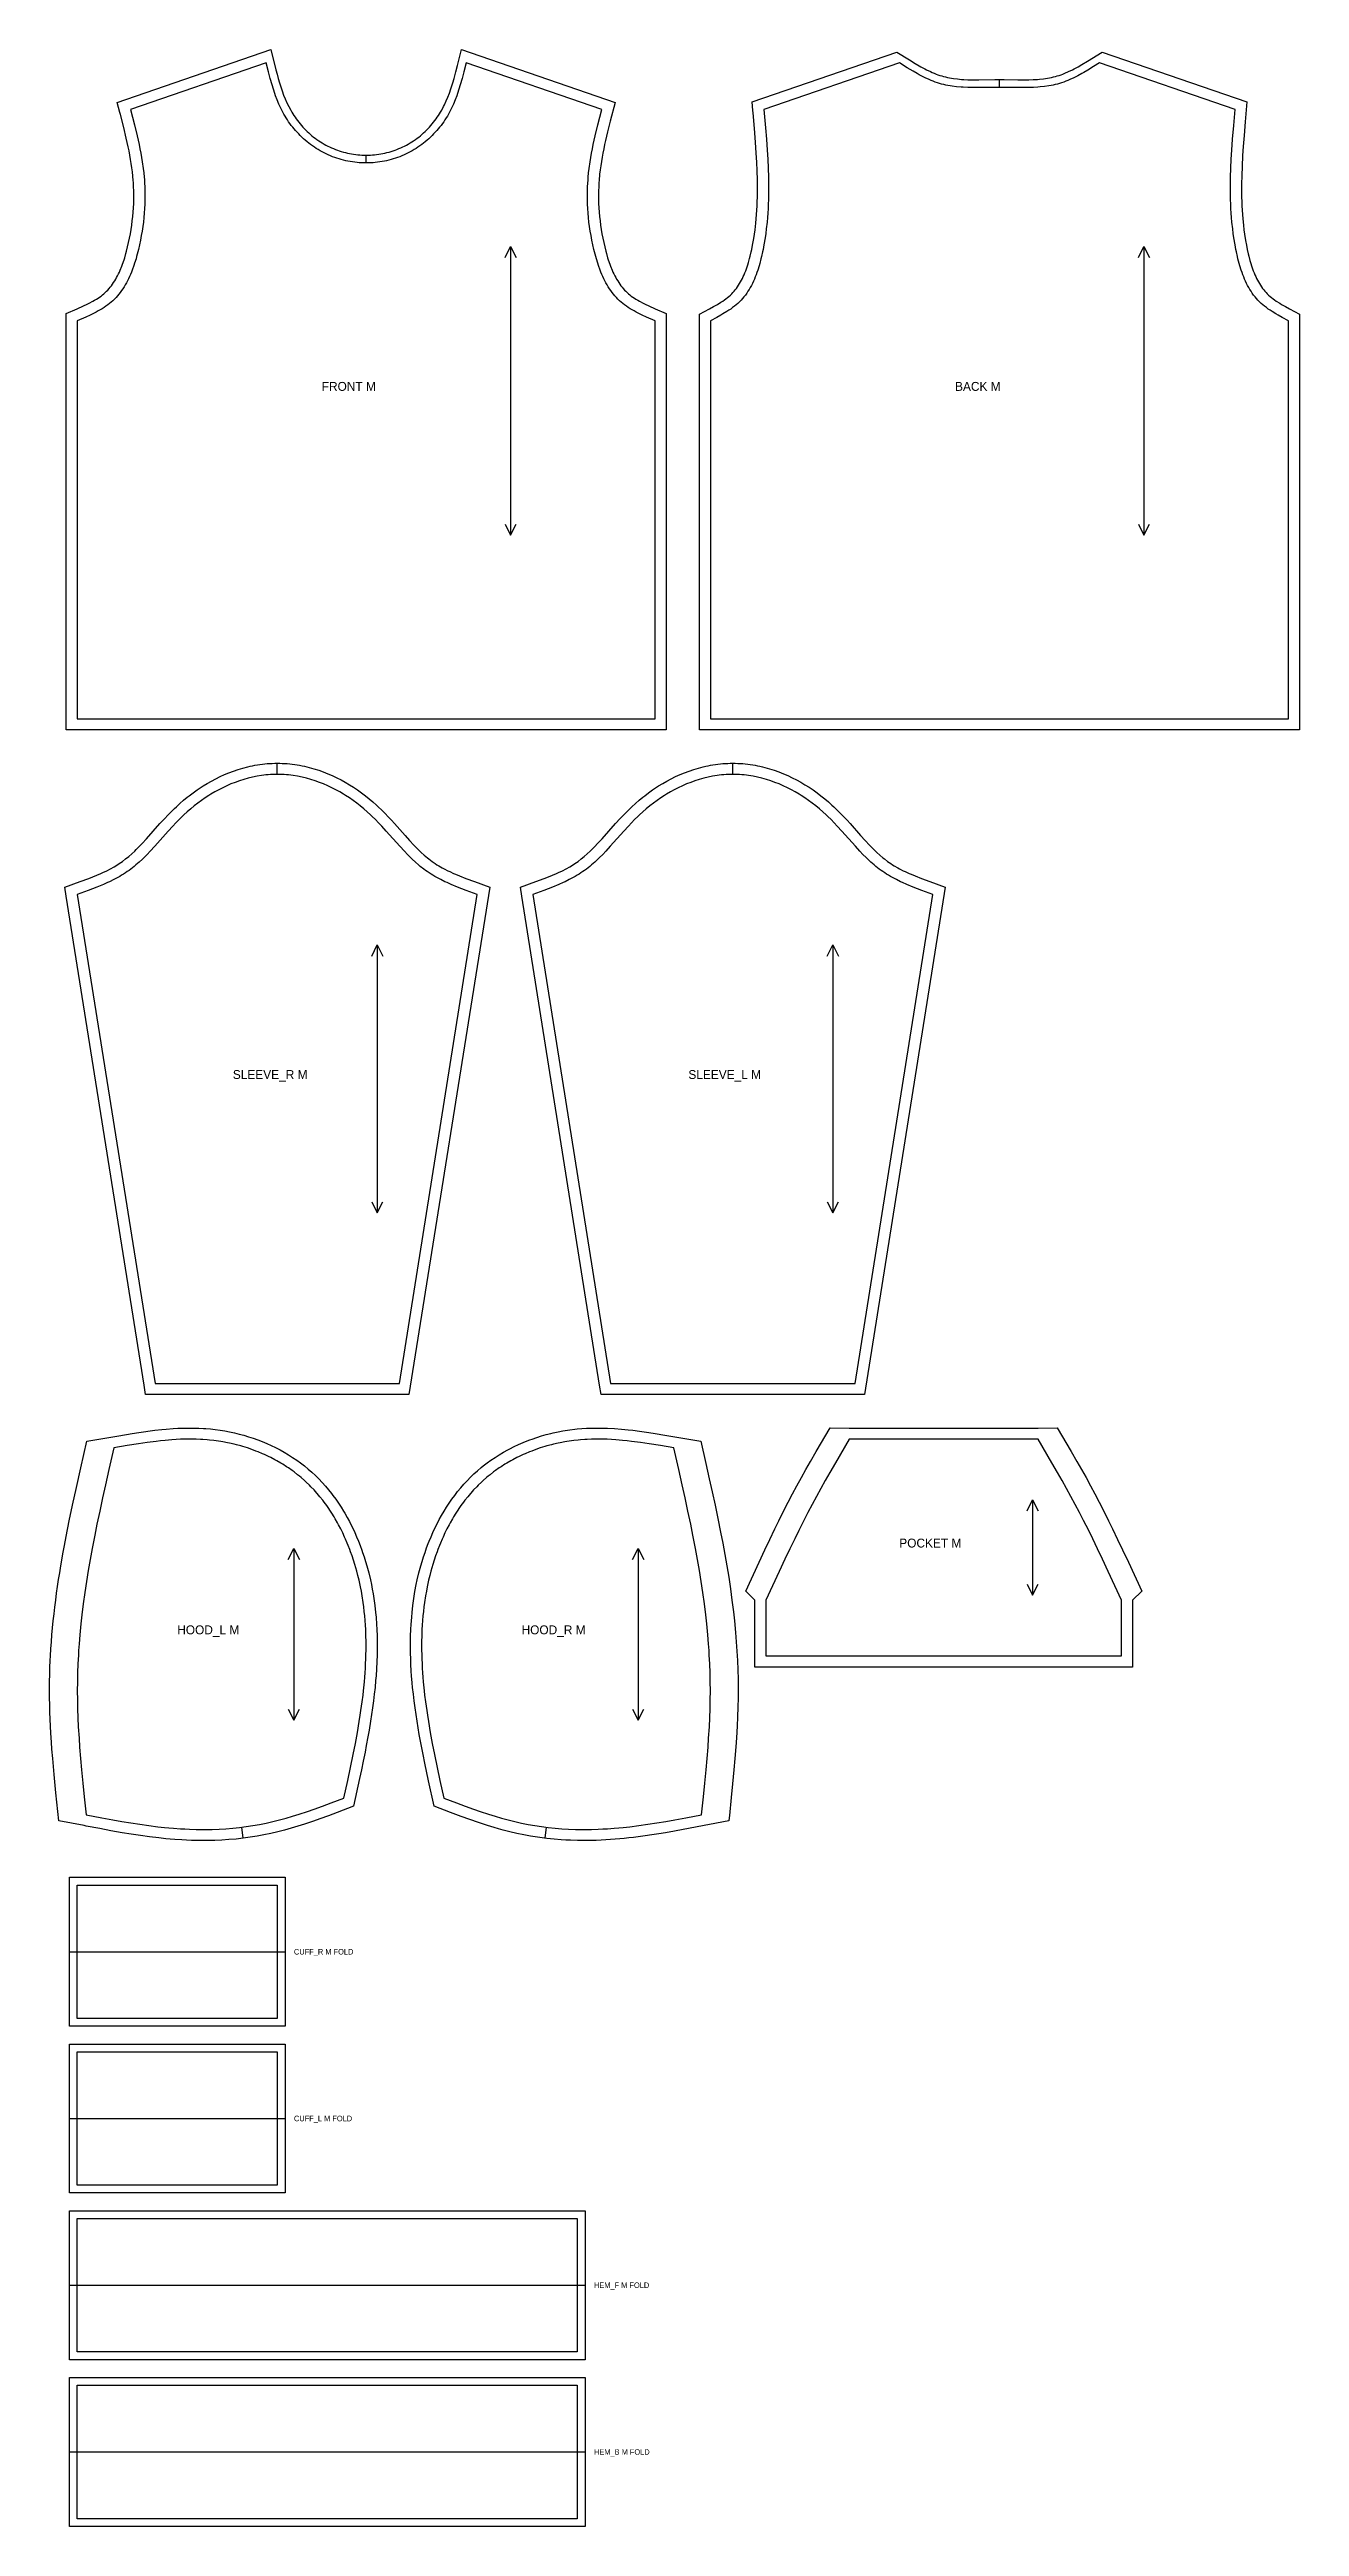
# Model space of a CAD drawing. Extents: x 10 to 1135, y 28 to 2256.
import ezdxf

# ---------------------------------------------------------------- set-up
doc = ezdxf.new("R2010")
doc.units = 0
for name, color, linetype in [('CUT', 7, 'CONTINUOUS'), ('FOLD', 6, 'CONTINUOUS'), ('GRAIN', 3, 'CONTINUOUS'), ('NOTCH', 1, 'CONTINUOUS'), ('SEW', 5, 'CONTINUOUS'), ('TEXT', 2, 'CONTINUOUS')]:
    doc.layers.add(name, color=color, linetype=linetype)

msp = doc.modelspace()

# ---------------------------------------------------------------- linework, layer by layer
at = {"layer": 'CUT'}
for points in [[(73.315, 2199.621), (71.015, 2208.563), (209.189, 2256.131), (213.806, 2237.892), (214.839, 2233.98), (215.904, 2230.111), (217.015, 2226.293), (218.184, 2222.533), (219.422, 2218.836), (220.74, 2215.21), (222.151, 2211.659), (223.665, 2208.19), (225.294, 2204.807), (227.048, 2201.515), (227.976, 2199.904), (228.94, 2198.316), (229.94, 2196.753), (230.981, 2195.21), (232.06, 2193.687), (233.177, 2192.186), (234.332, 2190.708), (235.523, 2189.254), (236.75, 2187.826), (238.01, 2186.423), (239.305, 2185.049), (240.631, 2183.704), (241.99, 2182.388), (243.378, 2181.104), (244.796, 2179.852), (246.243, 2178.634), (247.717, 2177.45), (249.217, 2176.302), (250.743, 2175.19), (252.293, 2174.117), (253.866, 2173.082), (255.462, 2172.087), (257.079, 2171.133), (258.717, 2170.221), (260.372, 2169.352), (262.07, 2168.516), (263.786, 2167.725), (265.522, 2166.977), (267.276, 2166.272), (269.048, 2165.613), (270.835, 2164.997), (272.638, 2164.426), (274.454, 2163.9), (276.282, 2163.418), (278.123, 2162.982), (279.973, 2162.591), (281.832, 2162.246), (283.699, 2161.946), (285.573, 2161.692), (287.452, 2161.484), (289.336, 2161.322), (291.222, 2161.206), (293.111, 2161.136), (295, 2161.113), (296.889, 2161.136), (298.778, 2161.206), (300.664, 2161.322), (302.548, 2161.484), (304.427, 2161.692), (306.301, 2161.946), (308.168, 2162.246), (310.027, 2162.591), (311.877, 2162.982), (313.718, 2163.418), (315.546, 2163.9), (317.362, 2164.426), (319.165, 2164.997), (320.952, 2165.613), (322.724, 2166.272), (324.478, 2166.977), (326.214, 2167.725), (327.93, 2168.516), (329.628, 2169.352), (331.283, 2170.221), (332.921, 2171.133), (334.538, 2172.087), (336.134, 2173.082), (337.707, 2174.117), (339.257, 2175.19), (340.783, 2176.302), (342.283, 2177.45), (343.757, 2178.634), (345.204, 2179.852), (346.622, 2181.104), (348.01, 2182.388), (349.369, 2183.704), (350.695, 2185.049), (351.99, 2186.423), (353.25, 2187.826), (354.477, 2189.254), (355.668, 2190.708), (356.823, 2192.186), (357.94, 2193.687), (359.019, 2195.21), (360.06, 2196.753), (361.06, 2198.316), (362.024, 2199.904), (362.952, 2201.515), (364.706, 2204.807), (365.536, 2206.488), (367.106, 2209.914), (368.567, 2213.425), (369.93, 2217.014), (371.207, 2220.676), (371.816, 2222.533), (372.985, 2226.293), (374.096, 2230.111), (375.681, 2235.931), (377.207, 2241.843), (380.811, 2256.131), (518.985, 2208.563), (514.683, 2191.814), (512.267, 2182.126), (510.455, 2174.43), (509.604, 2170.6), (508.796, 2166.782), (508.037, 2162.976), (507.331, 2159.181), (506.685, 2155.397), (506.102, 2151.625), (505.587, 2147.865), (505.145, 2144.115), (504.625, 2138.459), (504.491, 2136.565), (504.283, 2132.774), (504.155, 2128.976), (504.107, 2125.171), (504.138, 2121.358), (504.248, 2117.537), (504.437, 2113.706), (504.704, 2109.865), (505.051, 2106.013), (505.476, 2102.149), (505.979, 2098.273), (506.56, 2094.384), (507.22, 2090.481), (507.957, 2086.564), (508.772, 2082.634), (509.682, 2078.628), (510.673, 2074.658), (511.202, 2072.692), (512.329, 2068.81), (512.93, 2066.899), (514.209, 2063.15), (514.889, 2061.316), (516.331, 2057.742), (517.095, 2056.006), (517.888, 2054.308), (518.71, 2052.65), (519.562, 2051.033), (520.443, 2049.46), (521.355, 2047.932), (522.297, 2046.452), (523.27, 2045.02), (524.274, 2043.639), (525.309, 2042.309), (526.375, 2041.032), (527.474, 2039.808), (528.606, 2038.638), (529.775, 2037.518), (530.974, 2036.456), (532.231, 2035.423), (533.548, 2034.416), (534.921, 2033.434), (536.351, 2032.474), (537.836, 2031.536), (539.372, 2030.617), (540.959, 2029.717), (544.272, 2027.966), (545.992, 2027.111), (549.547, 2025.432), (555.117, 2022.954), (565, 2018.695), (565, 1644.113), (25, 1644.113), (25, 2018.695), (34.883, 2022.954), (40.453, 2025.432), (44.008, 2027.111), (45.728, 2027.966), (49.041, 2029.717), (50.628, 2030.617), (52.164, 2031.536), (53.649, 2032.474), (55.079, 2033.434), (56.452, 2034.416), (57.769, 2035.423), (59.026, 2036.456), (60.225, 2037.518), (61.394, 2038.638), (62.526, 2039.808), (63.625, 2041.032), (64.691, 2042.309), (65.726, 2043.639), (66.73, 2045.02), (67.703, 2046.452), (68.645, 2047.932), (69.557, 2049.46), (70.438, 2051.033), (71.29, 2052.65), (72.112, 2054.308), (72.905, 2056.006), (73.669, 2057.742), (75.111, 2061.316), (75.791, 2063.15), (77.07, 2066.899), (77.671, 2068.81), (78.798, 2072.692), (79.327, 2074.658), (80.318, 2078.628), (81.228, 2082.634), (82.043, 2086.564), (82.78, 2090.481), (83.44, 2094.384), (84.021, 2098.273), (84.524, 2102.149), (84.949, 2106.013), (85.296, 2109.865), (85.563, 2113.706), (85.752, 2117.537), (85.862, 2121.358), (85.893, 2125.171), (85.845, 2128.976), (85.717, 2132.774), (85.509, 2136.565), (85.375, 2138.459), (85.047, 2142.244), (84.644, 2145.988), (84.165, 2149.744), (83.615, 2153.51), (83, 2157.288), (82.323, 2161.077), (81.59, 2164.877), (80.806, 2168.69), (79.105, 2176.35), (76.783, 2185.992), (73.819, 2197.664)], [(643.038, 2201.237), (642.354, 2209.024), (772.638, 2253.875), (783.96, 2246.752), (789.137, 2243.586), (792.566, 2241.575), (794.276, 2240.607), (797.688, 2238.758), (799.39, 2237.883), (802.791, 2236.241), (804.49, 2235.479), (806.188, 2234.759), (807.887, 2234.084), (809.586, 2233.455), (811.286, 2232.875), (812.99, 2232.344), (814.688, 2231.866), (816.405, 2231.433), (818.143, 2231.041), (819.902, 2230.689), (821.68, 2230.376), (823.479, 2230.099), (827.136, 2229.648), (830.869, 2229.319), (832.762, 2229.197), (836.6, 2229.023), (840.502, 2228.932), (846.465, 2228.913), (860.811, 2229.091), (865, 2229.113), (869.189, 2229.091), (881.52, 2228.929), (885.536, 2228.907), (891.457, 2228.969), (895.328, 2229.098), (899.131, 2229.319), (901.007, 2229.469), (904.702, 2229.857), (908.32, 2230.376), (910.098, 2230.689), (911.857, 2231.041), (913.595, 2231.433), (915.312, 2231.866), (917.01, 2232.344), (918.714, 2232.875), (920.414, 2233.455), (922.113, 2234.084), (923.812, 2234.759), (927.209, 2236.241), (930.61, 2237.883), (932.312, 2238.758), (935.724, 2240.607), (939.147, 2242.569), (944.309, 2245.681), (957.362, 2253.875), (1087.646, 2209.024), (1086.074, 2191.071), (1085.064, 2178.925), (1084.311, 2168.856), (1083.792, 2160.838), (1083.278, 2150.868), (1082.996, 2142.938), (1082.849, 2135.085), (1082.832, 2131.173), (1082.856, 2127.267), (1082.922, 2123.367), (1083.034, 2119.469), (1083.195, 2115.574), (1083.405, 2111.678), (1083.669, 2107.78), (1083.988, 2103.878), (1084.576, 2098.014), (1085.045, 2094.094), (1085.578, 2090.163), (1086.503, 2084.242), (1087.214, 2080.241), (1088.007, 2076.216), (1088.885, 2072.23), (1089.357, 2070.258), (1090.377, 2066.367), (1090.926, 2064.454), (1092.105, 2060.702), (1093.399, 2057.069), (1094.09, 2055.302), (1094.813, 2053.571), (1095.566, 2051.879), (1096.351, 2050.228), (1097.168, 2048.62), (1098.018, 2047.056), (1098.9, 2045.539), (1099.815, 2044.069), (1100.764, 2042.649), (1101.747, 2041.279), (1102.765, 2039.961), (1103.818, 2038.695), (1104.907, 2037.482), (1106.035, 2036.319), (1107.221, 2035.191), (1108.472, 2034.088), (1109.788, 2033.007), (1111.168, 2031.944), (1112.609, 2030.899), (1114.11, 2029.869), (1117.275, 2027.849), (1118.933, 2026.854), (1122.381, 2024.885), (1125.978, 2022.923), (1135, 2018.123), (1135, 1644.113), (595, 1644.113), (595, 2018.123), (604.022, 2022.923), (607.619, 2024.885), (611.067, 2026.854), (614.334, 2028.853), (615.89, 2029.869), (617.391, 2030.899), (618.832, 2031.944), (620.212, 2033.007), (621.528, 2034.088), (622.779, 2035.191), (623.965, 2036.319), (625.093, 2037.482), (626.182, 2038.695), (627.235, 2039.961), (628.253, 2041.279), (629.236, 2042.649), (630.185, 2044.069), (631.1, 2045.539), (631.982, 2047.056), (632.832, 2048.62), (633.649, 2050.228), (634.434, 2051.879), (635.187, 2053.571), (635.91, 2055.302), (636.601, 2057.069), (637.263, 2058.87), (638.499, 2062.564), (639.074, 2064.454), (640.145, 2068.303), (640.643, 2070.258), (641.565, 2074.217), (641.993, 2076.216), (642.786, 2080.241), (643.823, 2086.219), (644.422, 2090.163), (644.955, 2094.094), (645.635, 2099.97), (646.012, 2103.878), (646.331, 2107.78), (646.595, 2111.678), (646.805, 2115.574), (646.966, 2119.469), (647.078, 2123.367), (647.144, 2127.267), (647.168, 2131.173), (647.095, 2139.007), (646.879, 2146.898), (646.536, 2154.849), (646.087, 2162.839), (645.4, 2172.877), (644.442, 2184.99), (643.217, 2199.201)], [(25.124, 1494.541), (23.819, 1502.743), (37.55, 1507.646), (45.259, 1510.493), (49.021, 1511.955), (52.709, 1513.456), (56.314, 1515.007), (58.083, 1515.804), (61.548, 1517.448), (64.908, 1519.165), (68.157, 1520.965), (69.738, 1521.898), (72.808, 1523.838), (74.299, 1524.849), (75.722, 1525.86), (78.53, 1527.99), (81.291, 1530.255), (84.014, 1532.649), (86.705, 1535.161), (88.042, 1536.458), (90.7, 1539.13), (93.346, 1541.894), (97.309, 1546.19), (109.425, 1559.78), (113.646, 1564.403), (116.542, 1567.475), (119.516, 1570.522), (122.579, 1573.53), (124.156, 1575.024), (127.369, 1577.953), (130.659, 1580.799), (134.023, 1583.559), (135.732, 1584.905), (139.207, 1587.526), (142.753, 1590.052), (146.37, 1592.477), (148.205, 1593.65), (151.927, 1595.917), (155.717, 1598.074), (159.575, 1600.116), (163.497, 1602.039), (167.485, 1603.839), (171.535, 1605.512), (175.647, 1607.054), (179.843, 1608.467), (184.096, 1609.738), (188.399, 1610.86), (190.568, 1611.363), (192.749, 1611.826), (194.939, 1612.249), (197.139, 1612.632), (199.347, 1612.972), (201.564, 1613.27), (203.789, 1613.524), (206.02, 1613.733), (208.258, 1613.898), (210.501, 1614.017), (212.749, 1614.088), (215, 1614.113), (217.251, 1614.088), (219.499, 1614.017), (221.742, 1613.898), (223.98, 1613.733), (226.211, 1613.524), (228.436, 1613.27), (230.653, 1612.972), (232.861, 1612.632), (235.061, 1612.249), (237.251, 1611.826), (239.432, 1611.363), (241.601, 1610.86), (243.759, 1610.318), (248.037, 1609.121), (252.262, 1607.778), (256.417, 1606.3), (260.498, 1604.692), (264.517, 1602.954), (268.472, 1601.092), (272.362, 1599.109), (276.186, 1597.009), (279.942, 1594.797), (283.63, 1592.477), (287.247, 1590.052), (290.793, 1587.526), (294.268, 1584.905), (297.669, 1582.19), (300.996, 1579.387), (304.247, 1576.499), (305.844, 1575.024), (308.965, 1572.032), (311.982, 1569.002), (314.915, 1565.941), (317.776, 1562.863), (320.575, 1559.78), (330.041, 1549.137), (334.012, 1544.74), (337.976, 1540.501), (340.627, 1537.782), (343.295, 1535.161), (344.637, 1533.891), (347.343, 1531.437), (350.084, 1529.106), (351.47, 1527.99), (354.278, 1525.86), (357.192, 1523.838), (358.712, 1522.855), (360.262, 1521.898), (363.453, 1520.054), (365.092, 1519.165), (368.452, 1517.448), (370.172, 1516.617), (373.686, 1515.007), (375.477, 1514.225), (379.125, 1512.7), (384.741, 1510.493), (392.45, 1507.646), (406.181, 1502.743), (333.535, 1046.113), (96.465, 1046.113), (95.124, 1054.541)], [(435.124, 1494.541), (433.819, 1502.743), (447.55, 1507.646), (455.259, 1510.493), (459.021, 1511.955), (462.709, 1513.456), (466.314, 1515.007), (468.083, 1515.804), (471.548, 1517.448), (474.908, 1519.165), (478.157, 1520.965), (479.738, 1521.898), (482.808, 1523.838), (484.299, 1524.849), (485.722, 1525.86), (488.53, 1527.99), (491.291, 1530.255), (494.014, 1532.649), (496.705, 1535.161), (498.042, 1536.458), (500.7, 1539.13), (503.346, 1541.894), (507.309, 1546.19), (519.425, 1559.78), (523.646, 1564.403), (526.542, 1567.475), (529.516, 1570.522), (532.579, 1573.53), (534.156, 1575.024), (537.369, 1577.953), (540.659, 1580.799), (544.023, 1583.559), (545.732, 1584.905), (549.207, 1587.526), (552.753, 1590.052), (556.37, 1592.477), (558.205, 1593.65), (561.927, 1595.917), (565.717, 1598.074), (569.575, 1600.116), (573.497, 1602.039), (577.485, 1603.839), (581.535, 1605.512), (585.647, 1607.054), (589.843, 1608.467), (594.096, 1609.738), (598.399, 1610.86), (600.568, 1611.363), (602.749, 1611.826), (604.939, 1612.249), (607.139, 1612.632), (609.347, 1612.972), (611.564, 1613.27), (613.789, 1613.524), (616.02, 1613.733), (618.258, 1613.898), (620.501, 1614.017), (622.749, 1614.088), (625, 1614.113), (627.251, 1614.088), (629.499, 1614.017), (631.742, 1613.898), (633.98, 1613.733), (636.211, 1613.524), (638.436, 1613.27), (640.653, 1612.972), (642.861, 1612.632), (645.061, 1612.249), (647.251, 1611.826), (649.432, 1611.363), (651.601, 1610.86), (653.759, 1610.318), (658.037, 1609.121), (662.262, 1607.778), (666.417, 1606.3), (670.498, 1604.692), (674.517, 1602.954), (678.472, 1601.092), (682.362, 1599.109), (686.186, 1597.009), (689.942, 1594.797), (693.63, 1592.477), (697.247, 1590.052), (700.793, 1587.526), (704.268, 1584.905), (707.669, 1582.19), (710.996, 1579.387), (714.247, 1576.499), (715.844, 1575.024), (718.965, 1572.032), (721.982, 1569.002), (724.915, 1565.941), (727.776, 1562.863), (730.575, 1559.78), (740.041, 1549.137), (744.012, 1544.74), (747.976, 1540.501), (750.627, 1537.782), (753.295, 1535.161), (754.637, 1533.891), (757.343, 1531.437), (760.084, 1529.106), (761.47, 1527.99), (764.278, 1525.86), (767.192, 1523.838), (768.712, 1522.855), (770.262, 1521.898), (773.453, 1520.054), (775.092, 1519.165), (778.452, 1517.448), (780.172, 1516.617), (783.686, 1515.007), (785.477, 1514.225), (789.125, 1512.7), (794.741, 1510.493), (802.45, 1507.646), (816.181, 1502.743), (743.535, 1046.113), (506.465, 1046.113), (505.124, 1054.541)], [(41.115, 658.442), (18.452, 662.821), (15.783, 687.977), (14.154, 704.391), (12.861, 718.845), (12.2, 727.145), (11.747, 733.389), (11.211, 741.739), (10.864, 748.021), (10.57, 754.32), (10.332, 760.635), (10.155, 766.966), (10.043, 773.315), (10, 779.68), (10.012, 783.932), (10.058, 788.148), (10.187, 794.466), (10.389, 800.776), (10.659, 807.077), (10.877, 811.273), (11.259, 817.559), (11.704, 823.835), (12.211, 830.101), (12.777, 836.356), (13.4, 842.6), (14.078, 848.833), (14.809, 855.053), (15.592, 861.261), (16.423, 867.456), (17.301, 873.638), (18.223, 879.807), (19.188, 885.961), (20.194, 892.101), (22.318, 904.335), (23.433, 910.429), (24.968, 918.523), (27.775, 932.615), (30.712, 946.622), (34.192, 962.536), (38.214, 980.332), (43.736, 1004.243), (72.334, 1009.145), (84.434, 1011.152), (90.522, 1012.098), (94.595, 1012.696), (100.726, 1013.533), (104.828, 1014.043), (111.004, 1014.724), (115.136, 1015.115), (121.356, 1015.593), (125.519, 1015.832), (131.784, 1016.058), (135.977, 1016.113), (140.18, 1016.084), (144.396, 1015.968), (148.622, 1015.757), (150.739, 1015.615), (154.982, 1015.254), (159.234, 1014.786), (163.535, 1014.199), (167.83, 1013.5), (172.115, 1012.688), (176.386, 1011.764), (180.64, 1010.729), (184.871, 1009.582), (189.076, 1008.324), (193.251, 1006.955), (197.392, 1005.476), (201.496, 1003.887), (205.557, 1002.188), (209.572, 1000.379), (213.536, 998.46), (217.446, 996.432), (221.298, 994.294), (225.086, 992.047), (228.807, 989.691), (232.456, 987.225), (236.029, 984.651), (239.521, 981.967), (242.927, 979.173), (246.221, 976.292), (249.394, 973.334), (252.468, 970.284), (255.444, 967.147), (258.322, 963.927), (261.104, 960.628), (263.789, 957.255), (265.096, 955.541), (267.64, 952.063), (270.089, 948.52), (272.446, 944.916), (274.711, 941.254), (275.81, 939.402), (277.939, 935.661), (279.978, 931.871), (281.929, 928.036), (283.792, 924.159), (284.691, 922.207), (286.424, 918.275), (288.071, 914.31), (289.634, 910.316), (291.113, 906.295), (291.821, 904.276), (293.175, 900.224), (294.447, 896.153), (295.639, 892.067), (296.213, 889.986), (297.301, 885.813), (298.782, 879.538), (299.67, 875.344), (300.483, 871.143), (301.22, 866.935), (302.19, 860.615), (302.748, 856.396), (303.457, 850.063), (303.846, 845.838), (304.311, 839.5), (304.544, 835.274), (304.781, 828.937), (304.889, 822.606), (304.875, 816.281), (304.8, 812.07), (304.594, 805.764), (304.28, 799.471), (303.865, 793.195), (303.535, 789.021), (302.963, 782.778), (302.317, 776.658), (301.592, 770.56), (300.794, 764.483), (299.928, 758.426), (298.999, 752.388), (297.671, 744.365), (296.615, 738.369), (295.136, 730.398), (293.981, 724.438), (292.388, 716.513), (290.745, 708.612), (289.065, 700.732), (283.616, 675.829), (268.938, 670.271), (261.193, 667.385), (253.397, 664.553), (247.511, 662.483), (239.606, 659.822), (233.63, 657.916), (227.61, 656.102), (221.541, 654.394), (215.422, 652.807), (209.249, 651.353), (203.022, 650.047), (196.762, 648.901), (190.477, 647.912), (184.171, 647.076), (177.848, 646.387), (171.512, 645.842), (165.167, 645.436), (158.816, 645.165), (152.464, 645.024), (148.231, 645), (144, 645.031), (137.66, 645.178), (133.44, 645.34), (129.225, 645.553), (122.918, 645.963), (118.724, 646.296), (114.542, 646.675), (108.294, 647.323), (100.005, 648.324), (91.764, 649.461), (83.566, 650.716), (75.409, 652.068), (65.264, 653.864), (55.171, 655.743), (43.118, 658.055)], [(621.641, 665.592), (621.344, 662.821), (586.638, 656.126), (572.507, 653.497), (564.387, 652.068), (558.272, 651.046), (552.136, 650.075), (545.976, 649.165), (539.79, 648.324), (535.652, 647.805), (531.502, 647.323), (527.34, 646.881), (523.164, 646.48), (518.976, 646.124), (514.777, 645.814), (510.57, 645.553), (506.356, 645.34), (502.136, 645.178), (497.91, 645.067), (493.681, 645.009), (489.448, 645.005), (485.214, 645.056), (478.863, 645.24), (474.629, 645.436), (470.398, 645.691), (464.059, 646.19), (457.731, 646.83), (451.418, 647.617), (447.221, 648.225), (443.034, 648.901), (436.774, 650.047), (430.547, 651.353), (424.374, 652.807), (418.254, 654.394), (414.203, 655.52), (410.174, 656.695), (404.169, 658.541), (396.228, 661.137), (388.357, 663.857), (380.547, 666.671), (370.858, 670.271), (356.18, 675.829), (351.155, 698.765), (347.815, 714.536), (346.208, 722.455), (345.041, 728.41), (343.911, 734.38), (342.823, 740.366), (341.784, 746.368), (340.797, 752.388), (339.868, 758.426), (339.002, 764.483), (338.204, 770.56), (337.479, 776.658), (336.832, 782.778), (336.441, 786.937), (335.931, 793.195), (335.643, 797.377), (335.295, 803.664), (335.121, 807.864), (334.952, 814.175), (334.903, 818.388), (334.929, 824.715), (335.015, 828.937), (335.252, 835.274), (335.485, 839.5), (335.949, 845.838), (336.339, 850.063), (337.048, 856.396), (337.606, 860.615), (338.235, 864.83), (338.935, 869.04), (340.125, 875.344), (341.014, 879.538), (342.495, 885.813), (343.583, 889.986), (344.157, 892.067), (345.348, 896.153), (346.621, 900.224), (347.975, 904.276), (349.412, 908.308), (350.933, 912.316), (351.724, 914.31), (353.372, 918.275), (355.105, 922.207), (356.924, 926.103), (358.831, 929.959), (360.826, 933.772), (362.91, 937.538), (365.084, 941.254), (367.35, 944.916), (369.706, 948.52), (372.156, 952.063), (374.7, 955.541), (377.338, 958.951), (380.071, 962.287), (382.901, 965.547), (385.828, 968.726), (388.853, 971.82), (391.976, 974.825), (395.2, 977.737), (398.561, 980.584), (400.275, 981.967), (403.767, 984.651), (407.34, 987.225), (410.989, 989.691), (414.71, 992.047), (418.498, 994.294), (422.349, 996.432), (424.297, 997.46), (428.235, 999.433), (432.225, 1001.297), (434.239, 1002.188), (438.3, 1003.887), (442.403, 1005.476), (444.47, 1006.229), (448.628, 1007.653), (452.819, 1008.967), (457.038, 1010.169), (461.28, 1011.26), (463.409, 1011.764), (467.681, 1012.688), (471.966, 1013.5), (474.113, 1013.864), (478.412, 1014.507), (482.69, 1015.034), (484.814, 1015.254), (489.056, 1015.615), (493.288, 1015.874), (497.509, 1016.037), (501.719, 1016.109), (503.819, 1016.113), (508.011, 1016.058), (512.192, 1015.925), (518.439, 1015.593), (524.66, 1015.115), (530.853, 1014.509), (534.968, 1014.043), (541.116, 1013.263), (547.239, 1012.401), (553.336, 1011.473), (565.453, 1009.486), (596.06, 1004.243), (600.678, 984.273), (603.827, 970.459), (606.484, 958.567), (609.084, 946.622), (611.608, 934.621), (614.041, 922.558), (615.984, 912.456), (617.842, 902.301), (619.602, 892.101), (621.256, 881.86), (622.793, 871.579), (624.204, 861.261), (625.48, 850.908), (626.396, 842.6), (627.403, 832.188), (628.092, 823.835), (628.671, 815.465), (629.137, 807.077), (629.482, 798.674), (629.703, 790.255), (629.794, 781.805), (629.753, 773.315), (629.589, 764.854), (629.312, 756.423), (628.931, 748.021), (628.327, 737.56), (627.751, 729.224), (626.934, 718.845), (626.027, 708.512), (624.843, 696.17), (623.589, 683.891), (621.859, 667.618)], [(654.796, 801.113), (644.796, 801.113), (644.796, 861.113), (636.614, 869.445), (648.599, 895.48), (653.827, 906.661), (658.247, 915.977), (662.738, 925.286), (666.391, 932.723), (671.042, 942.001), (674.838, 949.405), (678.709, 956.789), (682.666, 964.161), (686.694, 971.493), (690.77, 978.77), (694.884, 985.996), (700.066, 994.967), (712.567, 1016.269), (729.796, 1016.113), (899.796, 1016.113), (917.025, 1016.269), (929.526, 994.967), (934.707, 985.996), (938.822, 978.77), (942.898, 971.493), (946.925, 964.161), (950.883, 956.789), (954.753, 949.405), (958.55, 942.001), (963.201, 932.723), (966.853, 925.286), (971.345, 915.977), (975.765, 906.661), (980.993, 895.48), (992.978, 869.445), (984.796, 861.113), (984.796, 801.113), (974.796, 801.113)], [(28, 612), (222, 612), (222, 478), (28, 478)], [(28, 462), (222, 462), (222, 328), (28, 328)], [(28, 312), (492, 312), (492, 178), (28, 178)], [(28, 162), (492, 162), (492, 28), (28, 28)]]:
    msp.add_lwpolyline(points, close=True, dxfattribs=at)
at = {"layer": 'FOLD'}
for points in [[(28, 545), (222, 545)], [(28, 395), (222, 395)], [(28, 245), (492, 245)], [(28, 95), (492, 95)]]:
    msp.add_lwpolyline(points, dxfattribs=at)
at = {"layer": 'GRAIN'}
for points in [[(420, 2068.913), (425, 2078.913), (430, 2068.913)], [(425, 2078.913), (425, 1819.313)], [(990, 2068.913), (995, 2078.913), (1000, 2068.913)], [(995, 2078.913), (995, 1819.313)], [(420, 1829.313), (425, 1819.313), (430, 1829.313)], [(990, 1829.313), (995, 1819.313), (1000, 1829.313)], [(300, 1440.673), (305, 1450.673), (310, 1440.673)], [(305, 1450.673), (305, 1209.553)], [(710, 1440.673), (715, 1450.673), (720, 1440.673)], [(715, 1450.673), (715, 1209.553)], [(300, 1219.553), (305, 1209.553), (310, 1219.553)], [(710, 1219.553), (715, 1209.553), (720, 1219.553)], [(889.796, 941.513), (894.796, 951.513), (899.796, 941.513)], [(894.796, 951.513), (894.796, 865.713)], [(224.923, 897.801), (229.923, 907.801), (234.923, 897.801)], [(229.923, 907.801), (229.923, 753.312)], [(534.821, 897.801), (539.821, 907.801), (544.821, 897.801)], [(539.821, 907.801), (539.821, 753.312)], [(889.796, 875.713), (894.796, 865.713), (899.796, 875.713)], [(224.923, 763.312), (229.923, 753.312), (234.923, 763.312)], [(534.821, 763.312), (539.821, 753.312), (544.821, 763.312)]]:
    msp.add_lwpolyline(points, dxfattribs=at)
at = {"layer": 'NOTCH'}
for points in [[(865, 2222.113), (865, 2229.113)], [(295, 2154.113), (295, 2161.113)], [(215, 1604.113), (215, 1614.113)], [(625, 1604.113), (625, 1614.113)], [(182.815, 656.985), (184.005, 647.056)], [(456.981, 656.985), (455.791, 647.056)]]:
    msp.add_lwpolyline(points, dxfattribs=at)
at = {"layer": 'SEW'}
for points in [[(83, 2202.113), (86.488, 2188.404), (88.847, 2178.605), (90.59, 2170.759), (91.397, 2166.833), (92.154, 2162.904), (92.857, 2158.973), (93.498, 2155.038), (94.333, 2149.129), (94.798, 2145.186), (95.184, 2141.216), (95.346, 2139.217), (95.608, 2135.217), (95.707, 2133.216), (95.842, 2129.208), (95.893, 2125.194), (95.861, 2121.173), (95.745, 2117.146), (95.546, 2113.111), (95.264, 2109.069), (94.9, 2105.018), (94.453, 2100.959), (93.925, 2096.89), (93.315, 2092.811), (92.624, 2088.723), (91.853, 2084.623), (91, 2080.513), (90.047, 2076.314), (89.536, 2074.215), (88.438, 2070.032), (87.849, 2067.952), (86.586, 2063.825), (85.908, 2061.783), (84.455, 2057.753), (83.677, 2055.769), (82.863, 2053.81), (82.013, 2051.877), (81.123, 2049.972), (80.194, 2048.098), (79.225, 2046.257), (78.212, 2044.452), (77.157, 2042.684), (76.057, 2040.956), (74.911, 2039.27), (73.718, 2037.628), (72.476, 2036.033), (71.185, 2034.486), (69.842, 2032.991), (68.448, 2031.549), (67, 2030.163), (65.516, 2028.849), (63.982, 2027.588), (62.401, 2026.378), (60.775, 2025.215), (59.107, 2024.095), (57.401, 2023.017), (55.66, 2021.976), (53.885, 2020.969), (52.081, 2019.994), (48.396, 2018.126), (46.521, 2017.226), (42.72, 2015.48), (35, 2012.113), (35, 1654.113), (555, 1654.113), (555, 2012.113), (547.28, 2015.48), (543.479, 2017.226), (541.604, 2018.126), (537.919, 2019.994), (536.115, 2020.969), (534.34, 2021.976), (532.599, 2023.017), (530.893, 2024.095), (529.225, 2025.215), (527.599, 2026.378), (526.018, 2027.588), (524.484, 2028.849), (523, 2030.163), (521.552, 2031.549), (520.158, 2032.991), (518.815, 2034.486), (517.524, 2036.033), (516.282, 2037.628), (515.089, 2039.27), (513.943, 2040.956), (512.843, 2042.684), (511.788, 2044.452), (510.775, 2046.257), (509.806, 2048.098), (508.877, 2049.972), (507.987, 2051.877), (507.137, 2053.81), (506.323, 2055.769), (505.545, 2057.753), (504.092, 2061.783), (503.414, 2063.825), (502.151, 2067.952), (501.562, 2070.032), (500.464, 2074.215), (499.953, 2076.314), (499, 2080.513), (498.147, 2084.623), (497.376, 2088.723), (496.685, 2092.811), (496.075, 2096.89), (495.547, 2100.959), (495.1, 2105.018), (494.736, 2109.069), (494.454, 2113.111), (494.255, 2117.146), (494.139, 2121.173), (494.107, 2125.194), (494.158, 2129.208), (494.293, 2133.216), (494.392, 2135.217), (494.654, 2139.217), (494.816, 2141.216), (495.202, 2145.186), (495.667, 2149.129), (496.502, 2155.038), (497.143, 2158.973), (497.846, 2162.904), (498.603, 2166.833), (499.41, 2170.759), (501.153, 2178.605), (503.512, 2188.404), (507, 2202.113), (385, 2244.113), (382.97, 2236.133), (381.382, 2230.18), (379.689, 2224.279), (378.479, 2220.386), (377.188, 2216.532), (376.509, 2214.622), (375.072, 2210.839), (373.521, 2207.114), (371.843, 2203.451), (370.951, 2201.645), (370.023, 2199.858), (369.056, 2198.089), (368.049, 2196.341), (367, 2194.613), (365.91, 2192.91), (364.777, 2191.23), (363.603, 2189.573), (362.388, 2187.941), (361.134, 2186.335), (359.84, 2184.756), (358.509, 2183.205), (357.14, 2181.683), (355.736, 2180.192), (354.296, 2178.732), (352.822, 2177.304), (351.315, 2175.91), (349.775, 2174.551), (348.204, 2173.228), (346.602, 2171.941), (344.971, 2170.693), (343.311, 2169.484), (341.623, 2168.315), (339.909, 2167.187), (338.168, 2166.102), (336.403, 2165.06), (334.613, 2164.064), (332.8, 2163.113), (330.943, 2162.198), (329.065, 2161.332), (327.167, 2160.514), (325.249, 2159.744), (323.314, 2159.023), (321.361, 2158.351), (319.394, 2157.727), (317.411, 2157.153), (315.416, 2156.628), (313.408, 2156.152), (311.39, 2155.725), (309.362, 2155.349), (307.326, 2155.022), (305.283, 2154.744), (303.233, 2154.517), (301.179, 2154.34), (299.121, 2154.214), (297.061, 2154.138), (295, 2154.113), (292.939, 2154.138), (290.879, 2154.214), (288.821, 2154.34), (286.767, 2154.517), (284.717, 2154.744), (282.674, 2155.022), (280.638, 2155.349), (278.61, 2155.725), (276.592, 2156.152), (274.584, 2156.628), (272.589, 2157.153), (270.606, 2157.727), (268.639, 2158.351), (266.686, 2159.023), (264.751, 2159.744), (262.833, 2160.514), (260.935, 2161.332), (259.057, 2162.198), (257.2, 2163.113), (255.387, 2164.064), (253.597, 2165.06), (251.832, 2166.102), (250.091, 2167.187), (248.377, 2168.315), (246.689, 2169.484), (245.029, 2170.693), (243.398, 2171.941), (241.796, 2173.228), (240.225, 2174.551), (238.685, 2175.91), (237.178, 2177.304), (235.704, 2178.732), (234.264, 2180.192), (232.86, 2181.683), (231.491, 2183.205), (230.16, 2184.756), (228.866, 2186.335), (227.612, 2187.941), (226.397, 2189.573), (225.223, 2191.23), (224.09, 2192.91), (223, 2194.613), (221.951, 2196.341), (220.944, 2198.089), (219.977, 2199.858), (219.049, 2201.645), (218.157, 2203.451), (216.479, 2207.114), (214.928, 2210.839), (213.491, 2214.622), (212.812, 2216.532), (211.521, 2220.386), (210.311, 2224.279), (208.618, 2230.18), (207.03, 2236.133), (205, 2244.113)], [(653, 2202.113), (654.408, 2185.821), (655.221, 2175.648), (655.938, 2165.489), (656.419, 2157.375), (656.796, 2149.276), (657.051, 2141.203), (657.164, 2133.172), (657.161, 2129.159), (657.115, 2125.146), (657.024, 2121.13), (656.883, 2117.111), (656.692, 2113.086), (656.447, 2109.054), (656.145, 2105.014), (655.784, 2100.965), (655.127, 2094.868), (654.606, 2090.787), (654.017, 2086.69), (653, 2080.513), (652.211, 2076.291), (651.783, 2074.178), (650.854, 2069.96), (650.351, 2067.859), (649.257, 2063.686), (648.664, 2061.618), (647.379, 2057.53), (646.683, 2055.515), (645.951, 2053.522), (645.18, 2051.553), (644.37, 2049.611), (643.518, 2047.698), (642.623, 2045.816), (641.684, 2043.968), (640.699, 2042.155), (639.667, 2040.381), (638.587, 2038.646), (637.456, 2036.954), (636.274, 2035.307), (635.038, 2033.708), (633.749, 2032.157), (632.403, 2030.658), (631, 2029.213), (629.534, 2027.818), (628.012, 2026.476), (626.44, 2025.182), (624.82, 2023.934), (623.156, 2022.728), (621.453, 2021.559), (619.714, 2020.424), (616.146, 2018.241), (614.325, 2017.185), (610.626, 2015.126), (605, 2012.113), (605, 1654.113), (1125, 1654.113), (1125, 2012.113), (1119.374, 2015.126), (1115.675, 2017.185), (1113.854, 2018.241), (1110.286, 2020.424), (1108.547, 2021.559), (1106.844, 2022.728), (1105.18, 2023.934), (1103.56, 2025.182), (1101.988, 2026.476), (1100.466, 2027.818), (1099, 2029.213), (1097.597, 2030.658), (1096.251, 2032.157), (1094.962, 2033.708), (1093.726, 2035.307), (1092.544, 2036.954), (1091.413, 2038.646), (1090.333, 2040.381), (1089.301, 2042.155), (1088.316, 2043.968), (1087.377, 2045.816), (1086.482, 2047.698), (1085.63, 2049.611), (1084.82, 2051.553), (1084.049, 2053.522), (1083.317, 2055.515), (1082.621, 2057.53), (1081.336, 2061.618), (1080.743, 2063.686), (1079.649, 2067.859), (1079.146, 2069.96), (1078.217, 2074.178), (1077.789, 2076.291), (1077, 2080.513), (1075.983, 2086.69), (1075.394, 2090.787), (1074.873, 2094.868), (1074.216, 2100.965), (1073.855, 2105.014), (1073.553, 2109.054), (1073.308, 2113.086), (1073.117, 2117.111), (1072.976, 2121.13), (1072.885, 2125.146), (1072.839, 2129.159), (1072.836, 2133.172), (1072.949, 2141.203), (1073.204, 2149.276), (1073.581, 2157.375), (1074.062, 2165.489), (1074.779, 2175.648), (1075.763, 2187.856), (1077, 2202.113), (955, 2244.113), (949.737, 2240.809), (944.456, 2237.578), (940.915, 2235.502), (939.136, 2234.495), (935.559, 2232.557), (931.952, 2230.739), (928.307, 2229.062), (926.47, 2228.284), (924.621, 2227.549), (922.76, 2226.86), (920.887, 2226.221), (919, 2225.633), (917.117, 2225.103), (915.221, 2224.624), (913.313, 2224.194), (911.392, 2223.81), (909.459, 2223.47), (905.56, 2222.91), (901.621, 2222.496), (899.637, 2222.338), (895.644, 2222.106), (891.62, 2221.97), (885.536, 2221.907), (881.453, 2221.929), (869.123, 2222.091), (865, 2222.113), (860.877, 2222.091), (848.547, 2221.929), (844.464, 2221.907), (840.402, 2221.933), (836.365, 2222.027), (832.356, 2222.208), (830.363, 2222.338), (826.405, 2222.686), (822.485, 2223.17), (820.541, 2223.47), (818.608, 2223.81), (816.687, 2224.194), (814.779, 2224.624), (812.883, 2225.103), (811, 2225.633), (809.113, 2226.221), (807.24, 2226.86), (805.379, 2227.549), (803.53, 2228.284), (801.693, 2229.062), (798.048, 2230.739), (796.24, 2231.632), (792.649, 2233.512), (790.864, 2234.495), (787.312, 2236.53), (782.02, 2239.72), (775, 2244.113)], [(35, 1496.113), (105, 1056.113), (325, 1056.113), (395, 1496.113), (385.107, 1499.679), (381.181, 1501.148), (377.287, 1502.661), (371.525, 1505.038), (367.75, 1506.713), (365.885, 1507.583), (362.208, 1509.392), (360.397, 1510.335), (356.838, 1512.307), (355.092, 1513.338), (353.369, 1514.402), (351.672, 1515.499), (350, 1516.633), (348.4, 1517.769), (346.824, 1518.94), (343.741, 1521.375), (342.232, 1522.637), (339.269, 1525.241), (336.375, 1527.942), (334.95, 1529.325), (332.14, 1532.149), (329.373, 1535.039), (325.284, 1539.472), (313.143, 1553.089), (309.028, 1557.596), (306.238, 1560.556), (303.399, 1563.465), (300.5, 1566.313), (299.014, 1567.72), (295.99, 1570.477), (292.898, 1573.152), (289.739, 1575.743), (286.516, 1578.245), (283.229, 1580.656), (279.879, 1582.971), (276.468, 1585.187), (274.74, 1586.257), (271.241, 1588.318), (267.684, 1590.271), (264.07, 1592.113), (260.402, 1593.84), (256.68, 1595.449), (252.906, 1596.936), (249.07, 1598.301), (245.174, 1599.539), (241.236, 1600.641), (237.262, 1601.601), (233.257, 1602.414), (229.226, 1603.074), (227.203, 1603.346), (225.175, 1603.577), (223.145, 1603.768), (221.111, 1603.918), (219.075, 1604.026), (217.038, 1604.091), (215, 1604.113), (212.962, 1604.091), (210.925, 1604.026), (208.889, 1603.918), (206.855, 1603.768), (204.825, 1603.577), (202.797, 1603.346), (200.774, 1603.074), (196.743, 1602.414), (192.738, 1601.601), (188.764, 1600.641), (184.826, 1599.539), (180.93, 1598.301), (177.094, 1596.936), (173.32, 1595.449), (169.598, 1593.84), (165.93, 1592.113), (162.316, 1590.271), (158.759, 1588.318), (155.26, 1586.257), (153.532, 1585.187), (150.121, 1582.971), (146.771, 1580.656), (143.484, 1578.245), (140.261, 1575.743), (137.102, 1573.152), (134.01, 1570.477), (130.986, 1567.72), (129.5, 1566.313), (126.601, 1563.465), (123.762, 1560.556), (120.972, 1557.596), (116.857, 1553.089), (104.716, 1539.472), (100.627, 1535.039), (97.86, 1532.149), (95.05, 1529.325), (93.625, 1527.942), (90.731, 1525.241), (87.768, 1522.637), (86.259, 1521.375), (83.176, 1518.94), (81.6, 1517.769), (80, 1516.633), (78.328, 1515.499), (76.631, 1514.402), (74.908, 1513.338), (73.162, 1512.307), (69.603, 1510.335), (67.792, 1509.392), (64.115, 1507.583), (62.25, 1506.713), (58.475, 1505.038), (52.713, 1502.661), (48.819, 1501.148), (44.893, 1499.679)], [(445, 1496.113), (515, 1056.113), (735, 1056.113), (805, 1496.113), (795.107, 1499.679), (791.181, 1501.148), (787.287, 1502.661), (781.525, 1505.038), (777.75, 1506.713), (775.885, 1507.583), (772.208, 1509.392), (770.397, 1510.335), (766.838, 1512.307), (765.092, 1513.338), (763.369, 1514.402), (761.672, 1515.499), (760, 1516.633), (758.4, 1517.769), (756.824, 1518.94), (753.741, 1521.375), (752.232, 1522.637), (749.269, 1525.241), (746.375, 1527.942), (744.95, 1529.325), (742.14, 1532.149), (739.373, 1535.039), (735.284, 1539.472), (723.143, 1553.089), (719.028, 1557.596), (716.238, 1560.556), (713.399, 1563.465), (710.5, 1566.313), (709.014, 1567.72), (705.99, 1570.477), (702.898, 1573.152), (699.739, 1575.743), (696.516, 1578.245), (693.229, 1580.656), (689.879, 1582.971), (686.468, 1585.187), (684.74, 1586.257), (681.241, 1588.318), (677.684, 1590.271), (674.07, 1592.113), (670.402, 1593.84), (666.68, 1595.449), (662.906, 1596.936), (659.07, 1598.301), (655.174, 1599.539), (651.236, 1600.641), (647.262, 1601.601), (643.257, 1602.414), (639.226, 1603.074), (637.203, 1603.346), (635.175, 1603.577), (633.145, 1603.768), (631.111, 1603.918), (629.075, 1604.026), (627.038, 1604.091), (625, 1604.113), (622.962, 1604.091), (620.925, 1604.026), (618.889, 1603.918), (616.855, 1603.768), (614.825, 1603.577), (612.797, 1603.346), (610.774, 1603.074), (606.743, 1602.414), (602.738, 1601.601), (598.764, 1600.641), (594.826, 1599.539), (590.93, 1598.301), (587.094, 1596.936), (583.32, 1595.449), (579.598, 1593.84), (575.93, 1592.113), (572.316, 1590.271), (568.759, 1588.318), (565.26, 1586.257), (563.532, 1585.187), (560.121, 1582.971), (556.771, 1580.656), (553.484, 1578.245), (550.261, 1575.743), (547.102, 1573.152), (544.01, 1570.477), (540.986, 1567.72), (539.5, 1566.313), (536.601, 1563.465), (533.762, 1560.556), (530.972, 1557.596), (526.857, 1553.089), (514.716, 1539.472), (510.627, 1535.039), (507.86, 1532.149), (505.05, 1529.325), (503.625, 1527.942), (500.731, 1525.241), (497.768, 1522.637), (496.259, 1521.375), (493.176, 1518.94), (491.6, 1517.769), (490, 1516.633), (488.328, 1515.499), (486.631, 1514.402), (484.908, 1513.338), (483.162, 1512.307), (479.603, 1510.335), (477.792, 1509.392), (474.115, 1507.583), (472.25, 1506.713), (468.475, 1505.038), (462.713, 1502.661), (458.819, 1501.148), (454.893, 1499.679)], [(43.012, 668.261), (57.033, 665.569), (67.057, 663.702), (75.087, 662.271), (83.131, 660.916), (91.19, 659.655), (99.269, 658.508), (107.37, 657.493), (113.463, 656.83), (117.534, 656.44), (121.612, 656.093), (127.742, 655.658), (131.836, 655.427), (135.934, 655.245), (142.086, 655.065), (146.189, 655.009), (150.292, 655.005), (156.443, 655.1), (162.589, 655.32), (168.723, 655.669), (174.843, 656.15), (180.944, 656.767), (187.023, 657.525), (193.075, 658.426), (199.096, 659.476), (205.085, 660.678), (211.039, 662.031), (216.961, 663.522), (222.852, 665.138), (228.716, 666.867), (234.556, 668.696), (242.31, 671.27), (248.106, 673.285), (255.811, 676.061), (263.498, 678.911), (275.012, 683.261), (278.442, 698.92), (280.96, 710.674), (283.387, 722.444), (285.313, 732.269), (287.126, 742.114), (288.805, 751.981), (289.739, 757.915), (290.327, 761.877), (291.416, 769.815), (292.151, 775.783), (292.599, 779.769), (293.394, 787.825), (293.736, 791.896), (294.038, 795.971), (294.297, 800.051), (294.512, 804.134), (294.681, 808.22), (294.803, 812.309), (294.876, 816.398), (294.898, 820.488), (294.868, 824.577), (294.785, 828.666), (294.555, 834.795), (294.331, 838.878), (294.047, 842.957), (293.702, 847.032), (293.295, 851.102), (292.824, 855.165), (292.287, 859.222), (291.356, 865.294), (290.648, 869.331), (289.869, 873.358), (288.565, 879.381), (287.601, 883.382), (286.561, 887.371), (284.874, 893.262), (283.66, 897.148), (282.368, 901.014), (280.999, 904.856), (280.284, 906.768), (278.797, 910.57), (278.024, 912.459), (276.418, 916.212), (275.585, 918.075), (273.858, 921.771), (272.052, 925.425), (270.164, 929.033), (269.189, 930.819), (267.179, 934.352), (266.142, 936.099), (264.008, 939.549), (262.91, 941.253), (260.651, 944.613), (259.49, 946.269), (257.105, 949.53), (255.88, 951.135), (253.368, 954.291), (252.08, 955.841), (249.44, 958.882), (248.087, 960.373), (245.317, 963.293), (243.9, 964.721), (241, 967.511), (239.517, 968.872), (236.464, 971.543), (234.895, 972.851), (233.303, 974.134), (230.058, 976.629), (228.406, 977.839), (225.042, 980.186), (223.333, 981.323), (219.86, 983.521), (218.099, 984.584), (214.527, 986.633), (212.718, 987.621), (209.056, 989.52), (207.205, 990.432), (203.463, 992.18), (201.573, 993.015), (197.76, 994.611), (195.837, 995.37), (191.963, 996.812), (188.053, 998.151), (184.111, 999.386), (182.129, 999.965), (178.148, 1001.044), (176.15, 1001.544), (172.138, 1002.466), (170.127, 1002.888), (166.096, 1003.652), (164.076, 1003.994), (160.034, 1004.598), (158.012, 1004.861), (154.011, 1005.301), (152.011, 1005.484), (148.011, 1005.776), (146.01, 1005.887), (142.01, 1006.041), (138.01, 1006.109), (134.01, 1006.096), (128.009, 1005.934), (124.009, 1005.737), (120.009, 1005.475), (114.009, 1004.971), (110.009, 1004.567), (106.01, 1004.113), (98.01, 1003.079), (90.01, 1001.905), (80.011, 1000.298), (68.012, 998.261), (63.483, 978.674), (60.355, 964.952), (57.724, 953.177), (55.157, 941.385), (52.672, 929.571), (50.675, 919.706), (48.382, 907.841), (46.568, 897.922), (44.851, 887.979), (43.243, 878.015), (41.75, 868.033), (40.383, 858.035), (39.149, 848.023), (38.265, 840.005), (37.294, 829.974), (36.632, 821.942), (36.205, 815.917), (35.954, 811.898), (35.537, 803.86), (35.235, 795.82), (35.055, 787.78), (35, 779.705), (35.069, 771.594), (35.255, 763.485), (35.548, 755.377), (35.938, 747.269), (36.55, 737.137), (37.128, 729.032), (37.946, 718.901), (38.852, 708.772), (40.032, 696.618), (41.284, 684.464)], [(596.784, 668.261), (598.512, 684.464), (599.764, 696.618), (600.944, 708.772), (601.85, 718.901), (602.668, 729.032), (603.245, 737.137), (603.858, 747.269), (604.248, 755.377), (604.541, 763.485), (604.727, 771.594), (604.796, 779.705), (604.741, 787.78), (604.56, 795.82), (604.259, 803.86), (603.842, 811.898), (603.591, 815.917), (603.164, 821.942), (602.501, 829.974), (601.531, 840.005), (600.647, 848.023), (599.413, 858.035), (598.046, 868.033), (596.553, 878.015), (594.944, 887.979), (593.228, 897.922), (591.414, 907.841), (589.121, 919.706), (587.124, 929.571), (584.638, 941.385), (582.072, 953.177), (579.441, 964.952), (576.313, 978.674), (571.784, 998.261), (559.785, 1000.298), (549.785, 1001.905), (541.786, 1003.079), (533.786, 1004.113), (529.786, 1004.567), (525.786, 1004.971), (519.786, 1005.475), (515.786, 1005.737), (511.786, 1005.934), (505.786, 1006.096), (501.786, 1006.109), (497.786, 1006.041), (493.785, 1005.887), (491.785, 1005.776), (487.785, 1005.484), (485.785, 1005.301), (481.784, 1004.861), (479.762, 1004.598), (475.719, 1003.994), (473.7, 1003.652), (469.669, 1002.888), (467.657, 1002.466), (463.646, 1001.544), (461.648, 1001.044), (457.666, 999.965), (455.685, 999.386), (451.743, 998.151), (447.833, 996.812), (443.958, 995.37), (442.036, 994.611), (438.223, 993.015), (436.333, 992.18), (432.591, 990.432), (430.74, 989.52), (427.078, 987.621), (425.269, 986.633), (421.697, 984.584), (419.936, 983.521), (416.463, 981.323), (414.754, 980.186), (411.39, 977.839), (409.738, 976.629), (406.492, 974.134), (404.901, 972.851), (403.332, 971.543), (400.279, 968.872), (398.796, 967.511), (395.896, 964.721), (394.478, 963.293), (391.709, 960.373), (390.356, 958.882), (387.716, 955.841), (386.428, 954.291), (383.915, 951.135), (382.691, 949.53), (380.306, 946.269), (379.145, 944.613), (376.886, 941.253), (375.788, 939.549), (373.653, 936.099), (372.617, 934.352), (370.607, 930.819), (369.632, 929.033), (367.744, 925.425), (365.937, 921.771), (364.211, 918.075), (363.378, 916.212), (361.772, 912.459), (360.999, 910.57), (359.511, 906.768), (358.797, 904.856), (357.428, 901.014), (356.136, 897.148), (354.922, 893.262), (353.235, 887.371), (352.195, 883.382), (351.231, 879.381), (349.926, 873.358), (349.148, 869.331), (348.44, 865.294), (347.509, 859.222), (346.972, 855.165), (346.501, 851.102), (346.094, 847.032), (345.749, 842.957), (345.465, 838.878), (345.241, 834.795), (345.011, 828.666), (344.928, 824.577), (344.898, 820.488), (344.92, 816.398), (344.993, 812.309), (345.115, 808.22), (345.284, 804.134), (345.499, 800.051), (345.758, 795.971), (346.059, 791.896), (346.402, 787.825), (347.197, 779.769), (347.645, 775.783), (348.379, 769.815), (349.469, 761.877), (350.057, 757.915), (350.991, 751.981), (352.669, 742.114), (354.483, 732.269), (356.409, 722.444), (358.836, 710.674), (361.353, 698.92), (364.784, 683.261), (376.297, 678.911), (383.985, 676.061), (391.69, 673.285), (397.485, 671.27), (405.24, 668.696), (411.079, 666.867), (416.943, 665.138), (422.835, 663.522), (428.756, 662.031), (434.711, 660.678), (440.699, 659.476), (446.721, 658.426), (452.773, 657.525), (458.851, 656.767), (464.953, 656.15), (471.073, 655.669), (477.207, 655.32), (483.352, 655.1), (489.504, 655.005), (493.607, 655.009), (497.71, 655.065), (503.862, 655.245), (507.96, 655.427), (512.054, 655.658), (518.184, 656.093), (522.262, 656.44), (526.333, 656.83), (532.426, 657.493), (540.527, 658.508), (548.606, 659.655), (556.665, 660.916), (564.708, 662.271), (572.739, 663.702), (582.763, 665.569)], [(654.796, 811.113), (974.796, 811.113), (974.796, 861.113), (962.854, 887.055), (957.672, 898.139), (953.302, 907.349), (948.873, 916.528), (945.279, 923.844), (940.714, 932.951), (936.997, 940.202), (933.214, 947.418), (929.351, 954.614), (925.41, 961.788), (921.409, 968.931), (917.357, 976.048), (912.236, 984.913), (899.796, 1006.113), (729.796, 1006.113), (717.356, 984.913), (712.234, 976.048), (708.183, 968.931), (704.181, 961.788), (700.241, 954.614), (696.378, 947.418), (692.595, 940.202), (688.877, 932.951), (684.312, 923.844), (680.719, 916.528), (676.29, 907.349), (671.92, 898.139), (666.738, 887.055), (654.796, 861.113)], [(35, 605), (215, 605), (215, 485), (35, 485)], [(35, 455), (215, 455), (215, 335), (35, 335)], [(35, 305), (485, 305), (485, 185), (35, 185)], [(35, 155), (485, 155), (485, 35), (35, 35)]]:
    msp.add_lwpolyline(points, close=True, dxfattribs=at)

# ---------------------------------------------------------------- texts
at = {"layer": 'TEXT'}
for s, height, p in [('FRONT M', 8, (255, 1949.11)), ('BACK M', 8, (825, 1949.11)), ('SLEEVE_R M', 8, (175, 1330.11)), ('SLEEVE_L M', 8, (585, 1330.11)), ('POCKET M', 8, (774.8, 908.61)), ('HOOD_L M', 8, (124.95, 830.56)), ('HOOD_R M', 8, (434.85, 830.56)), ('CUFF_R M FOLD', 5, (230, 542.5)), ('CUFF_L M FOLD', 5, (230, 392.5)), ('HEM_F M FOLD', 5, (500, 242.5)), ('HEM_B M FOLD', 5, (500, 92.5))]:
    msp.add_text(s, height=height, dxfattribs=at).set_placement(p)

doc.saveas('drawing.dxf')
